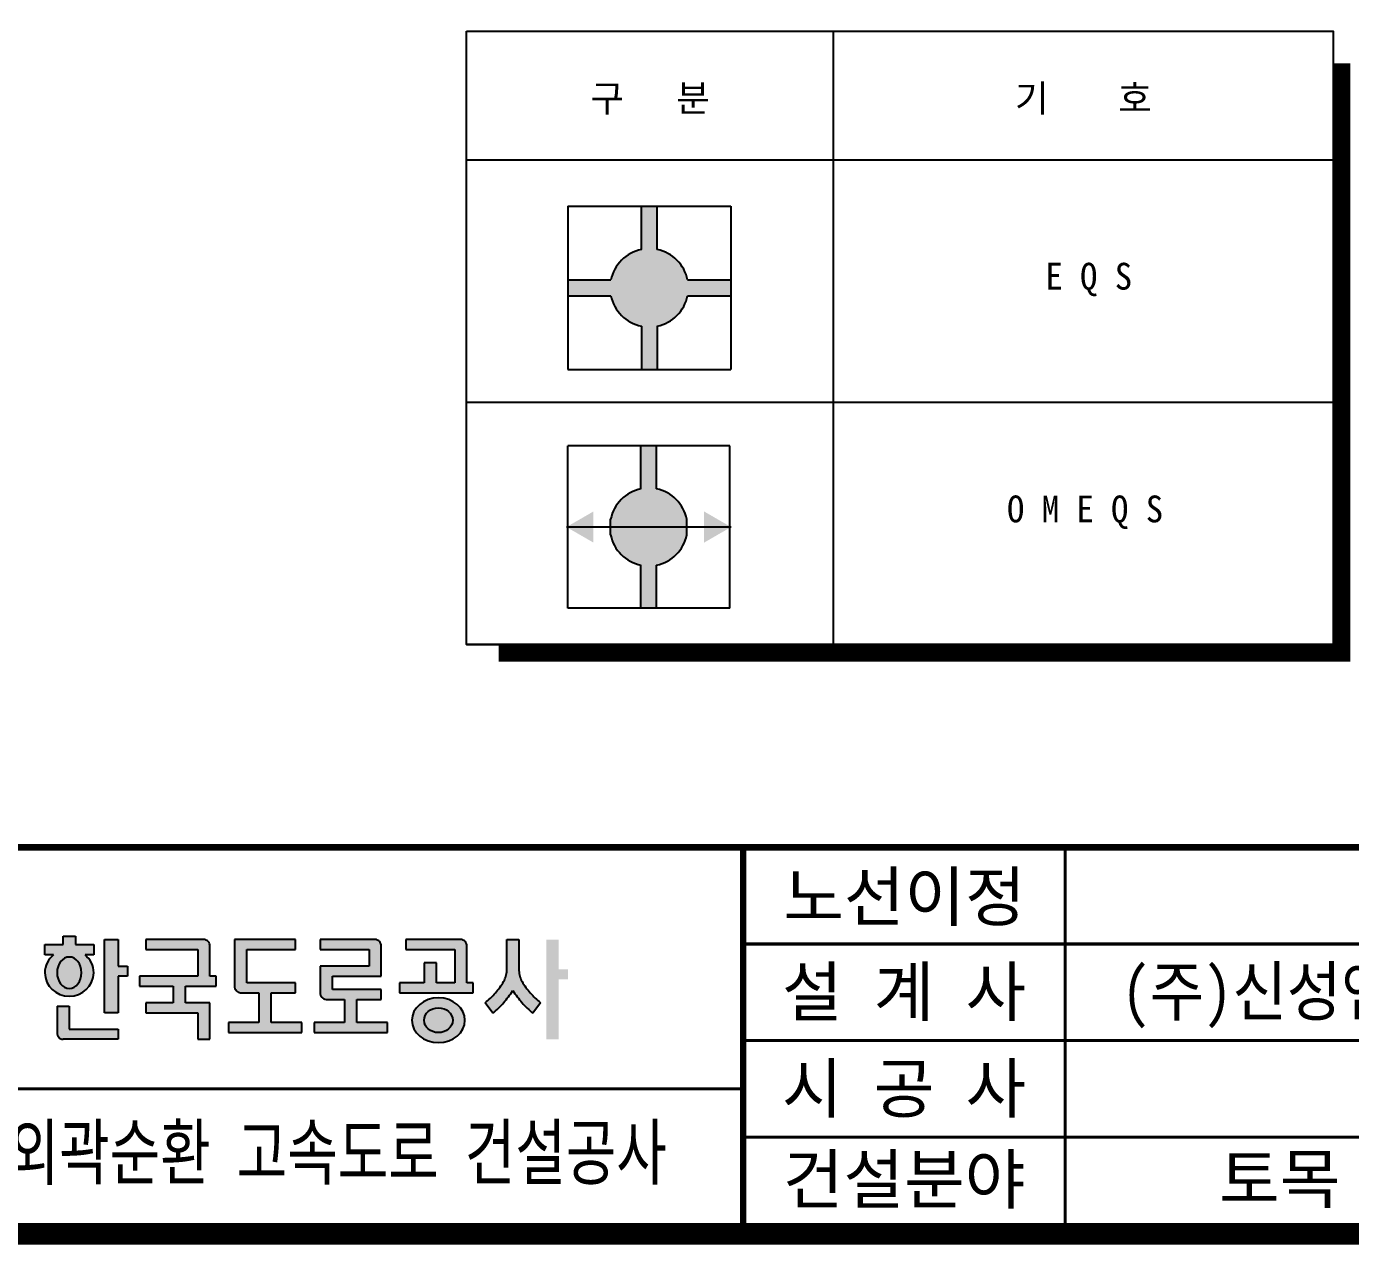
# Model space of a CAD drawing. Header units: feet. Extents: x 523194 to 691394, y 254663 to 373463.
# Drawn here: x 540841 to 565511, y 258463 to 281155 of the extents above; entities that cross this region are included whole.
import ezdxf
from ezdxf.enums import TextEntityAlignment as Align

# ---------------------------------------------------------------- set-up
doc = ezdxf.new("R2010")
doc.units = ezdxf.units.FT
doc.header["$LTSCALE"] = 1650
doc.header["$MEASUREMENT"] = 0
for name, color, linetype in [('CS-TEXT', 3, 'Continuous'), ('CX-BORD', 3, 'Continuous'), ('CX-BORD-LIN1', 4, 'Continuous'), ('CX-BORD-LIN2', 3, 'Continuous'), ('CX-BORD-TEX2', 7, 'Continuous'), ('CX-BORD-TEX3', 6, 'Continuous'), ('CX-MISC', 2, 'Continuous'), ('CZ-LIN1', 7, 'Continuous')]:
    doc.layers.add(name, color=color, linetype=linetype)
doc.styles.get("Standard").update_dxf_attribs({"font": ''})
doc.styles.add('TB_TEXT', font='')
doc.styles.add('TB_WBTXT', font='')
doc.styles.add('TB_WMTXT', font='')
doc.styles.get('Standard').set_extended_font_data('DotumChe')
doc.styles.get('TB_TEXT').set_extended_font_data('DotumChe')
doc.styles.get('TB_WBTXT').set_extended_font_data('Dotum')
doc.styles.get('TB_WMTXT').set_extended_font_data('DotumChe')

# ---------------------------------------------------------------- blocks, each defined once
blk = doc.blocks.new('CXBLKA1-KHCA')
at = {"layer": 'CX-MISC'}
h = blk.add_hatch(color=256, dxfattribs=at)
edge = h.paths.add_edge_path()
edge.add_line((107.9778740442489, 27.41098282072666), (109.1178608621631, 27.41098282072666))
edge.add_line((109.1178608621631, 27.41098282072666), (109.1178608621631, 24.52625033250946))
edge.add_ellipse((111.1315912850914, 24.52625033250946), major_axis=(1.423922437525125, 1.423922437525125), ratio=0.9999999999877932, start_angle=134.9999999996503, end_angle=150.4083540195588)
edge.add_ellipse((111.0599655308251, 24.50651007661703), major_axis=(-1.371387085788608, 1.371387085788608), ratio=0.9999999999686995, start_angle=60.40835402064291, end_angle=76.40699230373096)
edge.add_ellipse((116.1641243821432, 27.62295700356039), major_axis=(-5.600138617327037, 5.600138617327037), ratio=0.9999999999603058, start_angle=76.40699230384661, end_angle=85.88461907425453)
edge.add_ellipse((116.0788296669634, 27.54911247231588), major_axis=(5.520363297509162, 5.520363297509162), ratio=0.999999999949711, start_angle=175.8846190738819, end_angle=185.498605573288)
edge.add_line((111.1128377935092, 21.5251813151955), (110.425519095792, 20.53661067045336))
edge.add_ellipse((116.0592068170954, 27.38744947237696), major_axis=(6.27185896011057, 6.27185896011057), ratio=0.9999999999984391, start_angle=176.3708019332198, end_angle=185.568326765232, ccw=False)
edge.add_ellipse((116.3247234658556, 27.62172626510359), major_axis=(6.522243269682175, 6.522243269682175), ratio=0.9999999999833827, start_angle=167.5283811306355, end_angle=176.3728192081858, ccw=False)
edge.add_ellipse((100.7710222266105, 27.62171815180785), major_axis=(6.522233754792293, 6.522233754792294), ratio=0.9999999999404946, start_angle=273.627174327113, end_angle=282.47162533282375, ccw=False)
edge.add_ellipse((101.0365186565105, 27.38745922995817), major_axis=(-6.271868525785868, 6.271868525785868), ratio=0.9999999999774836, start_angle=174.431680263644, end_angle=183.6291910378794, ccw=False)
edge.add_line((106.67021581062, 20.53661067045427), (105.98289711291, 21.52518131519641))
edge.add_ellipse((101.0907219493311, 27.47349182965822), major_axis=(-5.445905609150724, 5.445905609150725), ratio=0.9999999999845044, start_angle=174.4355142587048, end_angle=184.1812610942053)
edge.add_ellipse((100.8448753184712, 27.68631167911566), major_axis=(5.67583248095178, 5.67583248095178), ratio=0.9999999999795375, start_angle=274.178720153324, end_angle=283.5296684689223)
edge.add_ellipse((106.0394556361207, 24.50491430308752), major_axis=(1.368574444784678, 1.368574444784678), ratio=0.9999999999539206, start_angle=283.5764598141617, end_angle=299.6081938609199)
edge.add_ellipse((105.9689990102415, 24.52559349772777), major_axis=(-1.420489234984229, 1.420489234984229), ratio=0.9999999999656235, start_angle=209.5729121827227, end_angle=225.0187337992064)
edge.add_line((107.9778740442489, 24.52625033251037), (107.9778740442489, 27.41098282072666))
edge = h.paths.add_edge_path()
edge.add_ellipse((67.37603770211717, 24.30039487202806), major_axis=(1.504242208672451, 1.504242208672451), ratio=0.9999999999981602, start_angle=315.34468613898633, end_angle=366.80653755705595, ccw=False)
edge.add_ellipse((67.27625962975435, 24.37194503893365), major_axis=(1.575316638757421, 1.575316638757421), ratio=0.9999999999996019, start_angle=223.6390132931491, end_angle=313.4888194230683, ccw=False)
edge.add_ellipse((67.16982707184798, 24.37131007463007), major_axis=(1.574877981142001, 1.574877981142001), ratio=0.9999999999992726, start_angle=136.495261307601, end_angle=226.3769059759312, ccw=False)
edge.add_ellipse((67.07073309012776, 24.3003556324194), major_axis=(-1.504299073733391, 1.504299073733391), ratio=0.9999999999999032, start_angle=-6.805493754840882, end_angle=44.654270058741474, ccw=False)
edge.add_line((65.75529128406197, 25.97231384401597), (64.94337166810874, 25.97231384401597))
edge.add_line((64.94337166810874, 25.97231384401597), (64.94337166810874, 26.94631428081642))
edge.add_line((64.94337166810874, 26.94631428081642), (66.65335189498, 26.94631428081642))
edge.add_line((66.65335189498, 26.94631428081642), (66.65335189498, 27.72076184733409))
edge.add_line((66.65335189498, 27.72076184733409), (67.79333871288691, 27.72076184733409))
edge.add_line((67.79333871288691, 27.72076184733409), (67.79333871288691, 26.94631428081642))
edge.add_line((67.79333871288691, 26.94631428081642), (69.50331893975817, 26.94631428081642))
edge.add_line((69.50331893975817, 26.94631428081642), (69.50331893975817, 25.97231384401597))
edge.add_line((69.50331893975817, 25.97231384401597), (68.69139932380494, 25.97231384401597))
h.paths.add_polyline_path([(113.6778081338052, 24.62297158126525), (113.6778081338052, 23.69363450144387), (112.8228180203732, 23.69363450144387), (112.8228180203732, 18.11761202251832), (111.6828312024591, 18.11761202251832), (111.6828312024591, 27.41098282072666), (112.8228180203732, 27.41098282072666), (112.8228180203732, 24.62297158126525)])
edge = h.paths.add_edge_path()
edge.add_line((98.57298279648239, 27.41098282072575), (98.57298279648239, 26.48164574090619))
edge.add_line((98.57298279648239, 26.48164574090619), (103.1329300681318, 26.48164574090619))
edge.add_line((103.1329300681318, 26.48164574090619), (103.1329300681318, 23.38385547483826))
edge.add_line((103.1329300681318, 23.38385547483826), (101.4229498412606, 23.38385547483644))
edge.add_line((101.4229498412606, 23.38385547483644), (101.4229498412606, 25.24252963447829))
edge.add_line((101.4229498412606, 25.24252963447829), (100.2829630233537, 25.24252963447829))
edge.add_line((100.2829630233537, 25.24252963447829), (100.2829630233537, 23.38385547483735))
edge.add_line((100.2829630233537, 23.38385547483735), (98.00298938753258, 23.38385547483735))
edge.add_line((98.00298938753258, 23.38385547483735), (98.00298938753258, 22.45451839501597))
edge.add_line((98.00298938753258, 22.45451839501597), (104.8429102949958, 22.45451839501597))
edge.add_line((104.8429102949958, 22.45451839501597), (104.8429102949958, 23.38385547483826))
edge.add_line((104.8429102949958, 23.38385547483826), (104.2729168860387, 23.38385547483826))
edge.add_line((104.2729168860387, 23.38385547483826), (104.2729168860387, 26.79142476751271))
edge.add_ellipse((103.6138801427878, 26.79142476751362), major_axis=(0.4660093502033603, 0.4660093502033603), ratio=0.9999999999954137, start_angle=314.9999999998686, end_angle=355.6008038990802)
edge.add_ellipse((103.6996937893346, 26.86497804669138), major_axis=(0.3860904325082848, 0.3860904325082848), ratio=0.9999999999834801, start_angle=355.600803899467, end_angle=404.661092122516)
edge.add_line((103.7029234770889, 27.41098282072666), (98.57298279648239, 27.41098282072757))
edge = h.paths.add_edge_path()
edge.add_line((90.59307507111225, 27.41098282072666), (90.59307507111225, 26.48164574090528))
edge.add_line((90.59307507111225, 26.48164574090528), (95.15302234275441, 26.48164574090528))
edge.add_line((95.15302234275441, 26.48164574090528), (95.15302234275441, 24.93275060787177))
edge.add_line((95.15302234275441, 24.93275060787177), (90.59307507111225, 24.93275060787177))
edge.add_line((90.59307507111225, 24.93275060787177), (90.59307507111225, 22.45451839501506))
edge.add_ellipse((91.25211181435589, 22.45451839501506), major_axis=(-0.4660093502088446, 0.4660093502088446), ratio=0.9999999999913296, start_angle=45.00000000024838, end_angle=85.60080389913834)
edge.add_ellipse((91.16629816781642, 22.38096511583639), major_axis=(-0.3860904325117341, 0.3860904325117341), ratio=0.9999999999975614, start_angle=85.60080389898076, end_angle=134.6610921219729)
edge.add_line((91.16306848006207, 21.83496034180111), (92.87304870693333, 21.83496034180111))
edge.add_line((92.87304870693333, 21.83496034180111), (92.87304870693333, 19.66650715555546))
edge.add_line((92.87304870693333, 19.66650715555546), (90.02308166215516, 19.66650715555546))
edge.add_line((90.02308166215516, 19.66650715555546), (90.02308166215516, 18.73717007573318))
edge.add_line((90.02308166215516, 18.73717007573318), (96.8630025696184, 18.73717007573318))
edge.add_line((96.8630025696184, 18.73717007573318), (96.8630025696184, 19.66650715555456))
edge.add_line((96.8630025696184, 19.66650715555456), (94.01303552484023, 19.66650715555637))
edge.add_line((94.01303552484023, 19.66650715555637), (94.01303552484023, 21.83496034180111))
edge.add_line((94.01303552484023, 21.83496034180111), (96.29300916066131, 21.83496034180202))
edge.add_line((96.29300916066131, 21.83496034180202), (96.29300916066131, 22.76429742162249))
edge.add_line((96.29300916066131, 22.76429742162249), (91.73306188901915, 22.7642974216234))
edge.add_line((91.73306188901915, 22.7642974216234), (91.73306188901915, 24.00341352805039))
edge.add_line((91.73306188901915, 24.00341352805039), (96.29300916066131, 24.00341352805039))
edge.add_line((96.29300916066131, 24.00341352805039), (96.29300916066131, 26.79142476751271))
edge.add_ellipse((95.6339724174104, 26.79142476751362), major_axis=(0.4660093502033603, 0.4660093502033603), ratio=0.9999999999954137, start_angle=314.9999999998686, end_angle=355.6008038990802)
edge.add_ellipse((95.71978606395714, 26.86497804669138), major_axis=(0.3860904325082848, 0.3860904325082848), ratio=0.9999999999834801, start_angle=355.600803899467, end_angle=404.661092122516)
edge.add_line((95.7230157517115, 27.41098282072666), (90.59307507111225, 27.41098282072666))
edge = h.paths.add_edge_path()
edge.add_line((88.3131014352839, 27.41098282072666), (82.61316734573484, 27.41098282072666))
edge.add_line((82.61316734573484, 27.41098282072666), (82.61316734573484, 23.07407644822901))
edge.add_ellipse((83.27220408897847, 23.07407644822901), major_axis=(-0.4660093502088446, 0.4660093502088446), ratio=0.9999999999913296, start_angle=45.00000000024838, end_angle=85.60080389913834)
edge.add_ellipse((83.186390442439, 23.00052316905125), major_axis=(-0.3860904325121443, 0.3860904325121443), ratio=0.9999999999976675, start_angle=85.60080389905275, end_angle=134.6610921219765)
edge.add_line((83.18316075468465, 22.45451839501506), (84.89314098155592, 22.45451839501506))
edge.add_line((84.89314098155592, 22.45451839501506), (84.89314098155592, 19.66650715555546))
edge.add_line((84.89314098155592, 19.66650715555546), (82.04317393677775, 19.66650715555456))
edge.add_line((82.04317393677775, 19.66650715555456), (82.04317393677775, 18.73717007573318))
edge.add_line((82.04317393677775, 18.73717007573318), (88.88309484424099, 18.73717007573227))
edge.add_line((88.88309484424099, 18.73717007573227), (88.88309484424099, 19.66650715555456))
edge.add_line((88.88309484424099, 19.66650715555456), (86.03312779946282, 19.66650715555546))
edge.add_line((86.03312779946282, 19.66650715555546), (86.03312779946282, 22.45451839501506))
edge.add_line((86.03312779946282, 22.45451839501506), (88.3131014352839, 22.45451839501597))
edge.add_line((88.3131014352839, 22.45451839501597), (88.3131014352839, 23.38385547483644))
edge.add_line((88.3131014352839, 23.38385547483644), (83.75315416364174, 23.38385547483644))
edge.add_line((83.75315416364174, 23.38385547483644), (83.75315416364174, 26.48164574090528))
edge.add_line((83.75315416364174, 26.48164574090528), (88.3131014352839, 26.48164574090619))
edge.add_line((88.3131014352839, 26.48164574090619), (88.3131014352839, 27.41098282072666))
edge = h.paths.add_edge_path()
edge.add_line((79.19320689199958, 18.11761202251832), (80.33319370990648, 18.11761202251832))
edge.add_line((80.33319370990648, 18.11761202251832), (80.33319370990648, 21.52518131519459))
edge.add_line((80.33319370990648, 21.52518131519459), (78.0532200740854, 21.52518131519459))
edge.add_line((78.0532200740854, 21.52518131519459), (78.0532200740854, 23.07407644822901))
edge.add_line((78.0532200740854, 23.07407644822901), (80.90318711886357, 23.07407644822901))
edge.add_line((80.90318711886357, 23.07407644822901), (80.90318711886357, 24.00341352805039))
edge.add_line((80.90318711886357, 24.00341352805039), (80.33319370990648, 24.00341352805039))
edge.add_line((80.33319370990648, 24.00341352805039), (80.33319370990648, 26.79142476751271))
edge.add_ellipse((79.67415696666285, 26.79142476751271), major_axis=(-0.4660093502087288, 0.4660093502087288), ratio=0.999999999992538, start_angle=225.0000000002138, end_angle=265.6008038991931)
edge.add_ellipse((79.75997061320231, 26.86497804669138), major_axis=(0.3860904325112979, 0.3860904325112978), ratio=0.9999999999972204, start_angle=355.6008038990304, end_angle=404.6610921221224)
edge.add_line((79.76320030095667, 27.41098282072666), (74.34826291587524, 27.41098282072666))
edge.add_line((74.34826291587524, 27.41098282072666), (74.34826291587524, 26.48164574090528))
edge.add_line((74.34826291587524, 26.48164574090528), (79.19320689199958, 26.48164574090619))
edge.add_line((79.19320689199958, 26.48164574090619), (79.19320689199958, 24.00341352805039))
edge.add_line((79.19320689199958, 24.00341352805039), (73.77826950691815, 24.00341352805039))
edge.add_line((73.77826950691815, 24.00341352805039), (73.77826950691815, 23.07407644822992))
edge.add_line((73.77826950691815, 23.07407644822992), (76.9132332561785, 23.07407644822901))
edge.add_line((76.9132332561785, 23.07407644822901), (76.9132332561785, 21.52518131519459))
edge.add_line((76.9132332561785, 21.52518131519459), (74.34826291587524, 21.52518131519459))
edge.add_line((74.34826291587524, 21.52518131519459), (74.34826291587524, 20.59584423537321))
edge.add_line((74.34826291587524, 20.59584423537321), (79.19320689199958, 20.59584423537321))
edge.add_line((79.19320689199958, 20.59584423537321), (79.19320689199958, 18.11761202251832))
edge = h.paths.add_edge_path()
edge.add_line((71.78329257557925, 18.11761202251832), (66.65335189498, 18.11761202251832))
edge.add_ellipse((66.65335189498, 18.65664917758035), major_axis=(-0.3811568276557835, 0.3811568276557835), ratio=0.9999999999994826, start_angle=85.26189602124572, end_angle=134.9999999999852, ccw=False)
edge.add_ellipse((66.75310468680982, 18.74113170977866), major_axis=(0.4735903651952771, 0.4735903651952774), ratio=0.9999999999825419, start_angle=135.3389078773165, end_angle=175.2618960213058, ccw=False)
edge.add_ellipse((275.5659343171646, 19.97628618215926), major_axis=(148.1291412814274, 148.1291412814274), ratio=0.9999999999999856, start_angle=134.6610921221518, end_angle=135.3389078778469, ccw=False)
edge.add_line((66.08335848602292, 21.21540228858807), (67.22334530392982, 21.21540228858807))
edge.add_line((67.22334530392982, 21.21540228858807), (67.22334530392982, 19.0469491023397))
edge.add_line((67.22334530392982, 19.0469491023397), (71.78329257557925, 19.0469491023397))
edge.add_line((71.78329257557925, 19.0469491023397), (71.78329257557925, 18.11761202251832))
edge = h.paths.add_edge_path(flags=16)
edge.add_ellipse((101.6158650624639, 19.89227167121511), major_axis=(-1.333050875015032, 1.828749574824664e-12), ratio=0.8665097612796068, start_angle=9.069669729661365e-11, end_angle=360.0000000000907)
edge = h.paths.add_edge_path()
edge.add_ellipse((101.615865060332, 19.89227167121511), major_axis=(-2.472888854892517, 9.512614793242103e-12), ratio=0.8429164421115551, start_angle=-179.99999999973852, end_angle=180.0000000002615, ccw=False)
h.paths.add_polyline_path([(72.63828268901125, 24.93275060787177), (72.63828268901125, 24.00341352805039), (71.78329257557925, 24.00341352805039), (71.78329257557925, 20.59584423537321), (70.50080740542762, 20.59584423537412), (70.50080740542762, 27.41098282072666), (71.78329257557925, 27.41098282072666), (71.78329257557925, 24.93275060787177)])
edge = h.paths.add_edge_path(flags=16)
edge.add_ellipse((67.22334530392982, 24.31319255465782), major_axis=(2.052932193119041e-11, 1.468114939737461), ratio=0.7764969806233553, start_angle=1.031821739161387e-09, end_angle=360.0000000010318, ccw=False)
at = {"layer": 'CX-BORD-LIN1', "const_width": 2}
blk.add_lwpolyline([(796, -2.273736754432321e-12), (0, 0), (0, 553.9999999999997), (795.9999999999998, 553.9999999999997)], close=True, dxfattribs=at)
at = {"layer": 'CX-BORD-LIN1'}
for points, const_width in [([(796, 36.00000000000114), (0, 35.99999999999885)], 0.6), ([(130, -2.575717417130363e-13), (130, 35.99999999999922)], 0.6), ([(160.0000000000001, -4.298783551348606e-13), (160.0000000000001, 35.99999999999928)], 0.3)]:
    blk.add_lwpolyline(points, dxfattribs=dict(at, const_width=const_width))
at = {"layer": 'CX-BORD-LIN2', "const_width": 0.3}
for points in [[(270, 26.99999999999945), (130, 26.99999999999923)], [(270, 17.99999999999945), (130, 17.99999999999923)], [(130, 13.49999999999942), (0, 13.49999999999923)], [(270, 8.999999999999446), (130, 8.999999999999226)]]:
    blk.add_lwpolyline(points, dxfattribs=at)
at = {"layer": 'CX-MISC'}
for p, q in [((66.65335189498, 26.94631428081642), (66.65335189498, 27.72076184733409)), ((66.65335189498, 27.72076184733409), (67.79333871288691, 27.72076184733409)), ((67.79333871288691, 27.72076184733409), (67.79333871288691, 26.94631428081642)), ((70.50080740542762, 20.59584423537412), (70.50080740542762, 27.41098282072666)), ((70.50080740542762, 27.41098282072666), (71.78329257557925, 27.41098282072666)), ((71.78329257557925, 27.41098282072666), (71.78329257557925, 24.93275060787177)), ((79.76320030095667, 27.41098282072666), (74.34826291587524, 27.41098282072666)), ((74.34826291587524, 27.41098282072666), (74.34826291587524, 26.48164574090528)), ((88.3131014352839, 27.41098282072666), (82.61316734573484, 27.41098282072666)), ((82.61316734573484, 27.41098282072666), (82.61316734573484, 23.07407644822901)), ((88.3131014352839, 26.48164574090619), (88.3131014352839, 27.41098282072666)), ((90.59307507111225, 27.41098282072666), (90.59307507111225, 26.48164574090528)), ((95.7230157517115, 27.41098282072666), (90.59307507111225, 27.41098282072666)), ((98.57298279648239, 27.41098282072575), (98.57298279648239, 26.48164574090619)), ((103.7029234770889, 27.41098282072666), (98.57298279648239, 27.41098282072757)), ((107.9778740442489, 27.41098282072666), (109.1178608621631, 27.41098282072666)), ((107.9778740442489, 24.52625033251037), (107.9778740442489, 27.41098282072666)), ((109.1178608621631, 27.41098282072666), (109.1178608621631, 24.52625033250946)), ((64.94337166810874, 25.97231384401597), (64.94337166810874, 26.94631428081642)), ((64.94337166810874, 26.94631428081642), (66.65335189498, 26.94631428081642)), ((65.75529128406197, 25.97231384401597), (64.94337166810874, 25.97231384401597)), ((67.79333871288691, 26.94631428081642), (69.50331893975817, 26.94631428081642)), ((69.50331893975817, 25.97231384401597), (68.69139932380494, 25.97231384401597)), ((69.50331893975817, 26.94631428081642), (69.50331893975817, 25.97231384401597)), ((74.34826291587524, 26.48164574090528), (79.19320689199958, 26.48164574090619)), ((79.19320689199958, 26.48164574090619), (79.19320689199958, 24.00341352805039)), ((80.33319370990648, 24.00341352805039), (80.33319370990648, 26.79142476751271)), ((83.75315416364174, 23.38385547483644), (83.75315416364174, 26.48164574090528)), ((83.75315416364174, 26.48164574090528), (88.3131014352839, 26.48164574090619)), ((90.59307507111225, 26.48164574090528), (95.15302234275441, 26.48164574090528)), ((95.15302234275441, 26.48164574090528), (95.15302234275441, 24.93275060787177)), ((96.29300916066131, 24.00341352805039), (96.29300916066131, 26.79142476751271)), ((98.57298279648239, 26.48164574090619), (103.1329300681318, 26.48164574090619)), ((103.1329300681318, 26.48164574090619), (103.1329300681318, 23.38385547483826)), ((104.2729168860387, 23.38385547483826), (104.2729168860387, 26.79142476751271)), ((71.78329257557925, 24.93275060787177), (72.63828268901125, 24.93275060787177)), ((72.63828268901125, 24.93275060787177), (72.63828268901125, 24.00341352805039)), ((95.15302234275441, 24.93275060787177), (90.59307507111225, 24.93275060787177)), ((90.59307507111225, 24.93275060787177), (90.59307507111225, 22.45451839501506)), ((101.4229498412606, 25.24252963447829), (100.2829630233537, 25.24252963447829)), ((100.2829630233537, 25.24252963447829), (100.2829630233537, 23.38385547483735)), ((101.4229498412606, 23.38385547483644), (101.4229498412606, 25.24252963447829)), ((72.63828268901125, 24.00341352805039), (71.78329257557925, 24.00341352805039)), ((71.78329257557925, 24.00341352805039), (71.78329257557925, 20.59584423537321)), ((79.19320689199958, 24.00341352805039), (73.77826950691815, 24.00341352805039)), ((73.77826950691815, 24.00341352805039), (73.77826950691815, 23.07407644822992)), ((80.90318711886357, 24.00341352805039), (80.33319370990648, 24.00341352805039)), ((80.90318711886357, 23.07407644822901), (80.90318711886357, 24.00341352805039)), ((91.73306188901915, 22.7642974216234), (91.73306188901915, 24.00341352805039)), ((91.73306188901915, 24.00341352805039), (96.29300916066131, 24.00341352805039)), ((73.77826950691815, 23.07407644822992), (76.9132332561785, 23.07407644822901)), ((76.9132332561785, 23.07407644822901), (76.9132332561785, 21.52518131519459)), ((78.0532200740854, 21.52518131519459), (78.0532200740854, 23.07407644822901)), ((78.0532200740854, 23.07407644822901), (80.90318711886357, 23.07407644822901)), ((83.18316075468465, 22.45451839501506), (84.89314098155592, 22.45451839501506)), ((88.3131014352839, 23.38385547483644), (83.75315416364174, 23.38385547483644)), ((84.89314098155592, 22.45451839501506), (84.89314098155592, 19.66650715555546)), ((86.03312779946282, 19.66650715555546), (86.03312779946282, 22.45451839501506)), ((86.03312779946282, 22.45451839501506), (88.3131014352839, 22.45451839501597)), ((88.3131014352839, 22.45451839501597), (88.3131014352839, 23.38385547483644)), ((96.29300916066131, 22.76429742162249), (91.73306188901915, 22.7642974216234)), ((96.29300916066131, 21.83496034180202), (96.29300916066131, 22.76429742162249)), ((100.2829630233537, 23.38385547483735), (98.00298938753258, 23.38385547483735)), ((98.00298938753258, 23.38385547483735), (98.00298938753258, 22.45451839501597)), ((98.00298938753258, 22.45451839501597), (104.8429102949958, 22.45451839501597)), ((103.1329300681318, 23.38385547483826), (101.4229498412606, 23.38385547483644)), ((104.8429102949958, 23.38385547483826), (104.2729168860387, 23.38385547483826)), ((104.8429102949958, 22.45451839501597), (104.8429102949958, 23.38385547483826)), ((66.08335848602292, 21.21540228858807), (67.22334530392982, 21.21540228858807)), ((67.22334530392982, 21.21540228858807), (67.22334530392982, 19.0469491023397)), ((76.9132332561785, 21.52518131519459), (74.34826291587524, 21.52518131519459)), ((74.34826291587524, 21.52518131519459), (74.34826291587524, 20.59584423537321)), ((80.33319370990648, 21.52518131519459), (78.0532200740854, 21.52518131519459)), ((80.33319370990648, 18.11761202251832), (80.33319370990648, 21.52518131519459)), ((91.16306848006207, 21.83496034180111), (92.87304870693333, 21.83496034180111)), ((92.87304870693333, 21.83496034180111), (92.87304870693333, 19.66650715555546)), ((94.01303552484023, 19.66650715555637), (94.01303552484023, 21.83496034180111)), ((94.01303552484023, 21.83496034180111), (96.29300916066131, 21.83496034180202)), ((106.67021581062, 20.53661067045427), (105.98289711291, 21.52518131519641)), ((111.1128377935092, 21.5251813151955), (110.425519095792, 20.53661067045336)), ((71.78329257557925, 20.59584423537321), (70.50080740542762, 20.59584423537412)), ((74.34826291587524, 20.59584423537321), (79.19320689199958, 20.59584423537321)), ((79.19320689199958, 20.59584423537321), (79.19320689199958, 18.11761202251832)), ((67.22334530392982, 19.0469491023397), (71.78329257557925, 19.0469491023397)), ((71.78329257557925, 19.0469491023397), (71.78329257557925, 18.11761202251832)), ((84.89314098155592, 19.66650715555546), (82.04317393677775, 19.66650715555456)), ((82.04317393677775, 19.66650715555456), (82.04317393677775, 18.73717007573318)), ((82.04317393677775, 18.73717007573318), (88.88309484424099, 18.73717007573227)), ((88.88309484424099, 19.66650715555456), (86.03312779946282, 19.66650715555546)), ((88.88309484424099, 18.73717007573227), (88.88309484424099, 19.66650715555456)), ((92.87304870693333, 19.66650715555546), (90.02308166215516, 19.66650715555546)), ((90.02308166215516, 19.66650715555546), (90.02308166215516, 18.73717007573318)), ((90.02308166215516, 18.73717007573318), (96.8630025696184, 18.73717007573318)), ((96.8630025696184, 19.66650715555456), (94.01303552484023, 19.66650715555637)), ((96.8630025696184, 18.73717007573318), (96.8630025696184, 19.66650715555456)), ((71.78329257557925, 18.11761202251832), (66.65335189498, 18.11761202251832)), ((79.19320689199958, 18.11761202251832), (80.33319370990648, 18.11761202251832))]:
    blk.add_line(p, q, dxfattribs=at)
for centre, major_axis, ratio, start_param, end_param in [((79.75997061320231, 26.86497804669138), (0.3860904325112979, 0.3860904325112978), 0.9999999999972204, 6.206404850776769, 7.062668412247123), ((79.67415696666285, 26.79142476751271), (-0.4660093502087288, 0.4660093502087288), 0.999999999992538, 3.926990816990973, 4.635608523984713), ((95.71978606395714, 26.86497804669138), (0.3860904325082846, 0.3860904325082846), 0.9999999999834801, 6.206404850784391, 7.062668412253992), ((95.6339724174104, 26.79142476751362), (0.4660093502033603, 0.4660093502033603), 0.9999999999954137, 5.497787143779845, 6.206404850777639), ((103.6996937893346, 26.86497804669138), (0.3860904325082846, 0.3860904325082846), 0.9999999999834801, 6.206404850784391, 7.062668412253992), ((103.6138801427878, 26.79142476751362), (0.4660093502033603, 0.4660093502033603), 0.9999999999954137, 5.497787143779845, 6.206404850777639), ((67.07073309012776, 24.3003556324194), (-1.50429907373339, 1.50429907373339), 0.9999999999999032, -0.1187782732458851, 0.7793640375997613), ((67.37603770211717, 24.30039487202806), (1.50424220867245, 1.50424220867245), 0.9999999999981602, 5.503803051793437, 6.401981798210864), ((67.16982707184798, 24.37131007463007), (1.574877981142001, 1.574877981142001), 0.9999999999992725, 2.382291723187658, 3.951022359757626), ((67.27625962975435, 24.37194503893365), (1.575316638757421, 1.575316638757421), 0.9999999999996021, 3.903237117876819, 5.471412067122492), ((100.8448753184712, 27.68631167911566), (5.67583248095178, 5.67583248095178), 0.9999999999795375, 4.785321405579635, 4.948526241870644), ((106.0394556361207, 24.50491430308752), (1.368574444784678, 1.368574444784678), 0.9999999999539206, 4.949342904906509, 5.229149448826513), ((105.9689990102415, 24.52559349772777), (-1.420489234984229, 1.420489234984229), 0.9999999999656235, 3.657737340581448, 3.9273177834648), ((111.1315912850914, 24.52625033250946), (1.423922437525125, 1.423922437525125), 0.9999999999877932, 2.356194490186241, 2.625121000146549), ((111.0599655308251, 24.50651007661703), (-1.371387085788608, 1.371387085788608), 0.9999999999686995, 1.054324673370573, 1.333553587246072), ((116.1641243821432, 27.62295700356039), (-5.600138617327036, 5.600138617327036), 0.9999999999603058, 1.333553587248091, 1.498969379666866), ((83.27220408897847, 23.07407644822901), (-0.4660093502088446, 0.4660093502088446), 0.9999999999913295, 0.7853981634017835, 1.494015870393964), ((83.186390442439, 23.00052316905125), (-0.3860904325121443, 0.3860904325121443), 0.9999999999976675, 1.49401587039247, 2.350279431859887), ((91.25211181435589, 22.45451839501506), (-0.4660093502088446, 0.4660093502088446), 0.9999999999913295, 0.7853981634017835, 1.494015870393964), ((101.0907219493311, 27.47349182965822), (-5.445905609150724, 5.445905609150725), 0.9999999999845044, 3.044474056223914, 3.214569426569216), ((100.7710222266105, 27.62171815180785), (6.522233754792296, 6.522233754792295), 0.9999999999404943, 4.775695114936621, 4.930059905517598), ((116.3247234658556, 27.62172626510359), (6.522243269682172, 6.522243269682172), 0.9999999999833843, 2.923921841265531, 3.078286406207539), ((116.0788296669634, 27.54911247231588), (5.520363297509162, 5.520363297509162), 0.999999999949711, 3.069765706455259, 3.237561425112179), ((275.5659343171646, 19.97628618215926), (-148.1291412814281, 148.1291412814281), 0.9999999999999767, 0.7794831050680697, 0.791313221726841), ((91.16629816781642, 22.38096511583639), (-0.3860904325117341, 0.3860904325117341), 0.9999999999975614, 1.494015870391214, 2.350279431859824), ((101.0365186565105, 27.38745922995817), (-6.271868525785869, 6.27186852578587), 0.9999999999774871, 3.044407140386598, 3.204933986384659), ((116.0592068170954, 27.38744947237696), (6.271858960110571, 6.271858960110571), 0.9999999999984442, 3.078251198117465, 3.238778289470016), ((66.75310468680982, 18.74113170977866), (0.4735903651952774, 0.4735903651952773), 0.9999999999825423, 2.362109548512463, 3.058897138859736), ((66.65335189498, 18.65664917758035), (-0.3811568276557836, 0.3811568276557837), 0.999999999999482, 1.488100812063791, 2.356194490192086)]:
    blk.add_ellipse(centre, major_axis=major_axis, ratio=ratio, start_param=start_param, end_param=end_param, dxfattribs=at)
at = {"layer": 'CX-MISC', "extrusion": (0, 0, -1)}
for centre, major_axis, ratio, start_param, end_param in [((67.22334530392982, 24.31319255465782), (-3.877114261132791e-11, 1.468114939737461), 0.7764969806233553, 1.570796326815403, 7.853981633994989), ((101.615865060332, 19.89227167121511), (-2.472888854892517, 9.512614793242103e-12), 0.8429164421115551, 3.14159265358523, 9.424777960764816)]:
    blk.add_ellipse(centre, major_axis=major_axis, ratio=ratio, start_param=start_param, end_param=end_param, dxfattribs=at)
at = {"layer": 'CX-MISC'}
blk.add_ellipse((101.6158650624639, 19.89227167121511), major_axis=(-1.333050875015032, 1.828749574824664e-12), ratio=0.8665097612796068, dxfattribs=at)
at = {"layer": 'CX-BORD-LIN1', "style": 'TB_TEXT'}
for tag, height, p in [('TR_RDAT5', 3.5, (317.5, 33.00000000000011)), ('TR_DGN5', 3.5, (451.1184542177598, 33.00000000000009)), ('TR_CHK5', 3.5, (491.1184542177598, 33.00000000000009)), ('TR_APP5', 3.5, (531.1184542177598, 33.00000000000032)), ('TR_RNUM5', 3, (285.1051166181959, 32.63656332936301)), ('TR_RDAT4', 3.5, (317.5, 26.99999999999994)), ('TR_DGN4', 3.5, (451.1184542177598, 26.99999999999993)), ('TR_CHK4', 3.5, (491.1184542177598, 26.99999999999993)), ('TR_APP4', 3.5, (531.1184542177598, 27.00000000000015)), ('TR_RNUM4', 3, (285.1051166181959, 26.63656332936284)), ('TR_RDAT3', 3.5, (317.5, 21.00000000000105)), ('TR_DGN3', 3.5, (451.1184542177598, 21.00000000000103)), ('TR_CHK3', 3.5, (491.1184542177598, 21.00000000000103)), ('TR_APP3', 3.5, (531.1184542177598, 21.00000000000126)), ('TR_RNUM3', 3, (285.1051166181959, 20.63656332936395)), ('TR_RNUM2', 3, (285.1051166181959, 14.63656332936395)), ('TR_RDAT2', 3.5, (317.5, 15.00000000000105)), ('TR_DGN2', 3.5, (451.1184542177598, 15.00000000000103)), ('TR_CHK2', 3.5, (491.1184542177598, 15.00000000000103)), ('TR_APP2', 3.5, (531.1184542177598, 15.00000000000126)), ('TR_RNUM1', 3, (285.1051166181959, 8.636563329362843)), ('TR_RDAT1', 3.5, (317.5, 8.999999999999943)), ('TR_DGN1', 3.5, (451.1184542177598, 8.99999999999993)), ('TR_CHK1', 3.5, (491.1184542177598, 8.99999999999993)), ('TR_APP1', 3.5, (531.1184542177598, 9.000000000000156))]:
    blk.add_attdef(tag, text='', height=height, dxfattribs=at).set_placement(p, align=Align.MIDDLE_CENTER)
for tag, p in [('TR_RCON5', (342.3033138082338, 33.00000000000011)), ('TR_RCON4', (342.3033138082338, 26.99999999999994)), ('TR_RCON3', (342.3033138082338, 21.00000000000105)), ('TR_RCON2', (342.3033138082338, 15.00000000000105)), ('TR_RCON1', (342.3033138082338, 8.999999999999943))]:
    blk.add_attdef(tag, text='', height=3.5, dxfattribs=at).set_placement(p, align=Align.MIDDLE_LEFT)
at = {"layer": 'CX-BORD-LIN2', "style": 'TB_TEXT'}
blk.add_attdef('TD_VERSION', text='', height=3, rotation=90, dxfattribs=at).set_placement((800.499999405456, 48.01489921212271), align=Align.MIDDLE_CENTER)
at = {"layer": 'CX-BORD-TEX2', "style": 'TB_WMTXT'}
for tag, height, p in [('TB_CNAME', 5, (15.34476638720094, 531.8324131479245)), ('TB_CSCOP', 4, (16.63456755316179, 523.8324131479245))]:
    blk.add_attdef(tag, text='', height=height, dxfattribs=at).set_placement(p, align=Align.BOTTOM_LEFT)
at = {"layer": 'CX-BORD-TEX2', "style": 'TB_WBTXT'}
for tag, height, p in [('TB_MTITIL', 10, (397.9999999999999, 533.3264135606181)), ('TB_STITL', 7, (397.9999999999999, 518.3264135606181))]:
    blk.add_attdef(tag, text='', height=height, dxfattribs=at).set_placement(p, align=Align.MIDDLE_CENTER)
at = {"layer": 'CX-BORD-TEX3', "style": 'TB_TEXT'}
for s, p in [('노선이정', (145.0338518561471, 31.45595740059141)), ('설 계 사', (145.0000000000001, 22.58754437093034)), ('시 공 사', (145.0000000000001, 13.59273296473088)), ('건설분야', (145, 5.125020286179691))]:
    blk.add_text(s, height=4.500000000000001, dxfattribs=at).set_placement(p, align=Align.MIDDLE)
for tag, height, p in [('TD_LNDST', 4.500000000000001, (215, 31.49999999999946)), ('TD_DSECT', 4.500000000000001, (605.5, 31.50000000000056)), ('TD_DDIST', 4.500000000000001, (654.5, 31.5000000000007)), ('TD_DNAME_TOP', 4.500000000000001, (755, 27.95701132476691)), ('TD_DCOMP', 4.500000000000001, (215.0000000000001, 22.58754437093034)), ('TD_CSECT', 4.500000000000001, (605.5, 22.50000000000055)), ('TD_CDIST', 4.500000000000001, (654.5, 22.50000000000063)), ('TD_DNAME_MAIN', 4.500000000000001, (755, 21.47309584254916)), ('TD_HSCAL', 4.500000000000001, (620.8841087955549, 13.74838269424776)), ('TD_VSCAL', 4.500000000000001, (656.8614607241562, 13.74838269424776)), ('TD_DNAME_BOT', 3, (755, 15.24894304459829)), ('TD_CCOMP', 4.500000000000001, (215.0000000000001, 13.59273296473088)), ('TD_CNAME', 5, (65, 7.595640316786881)), ('TD_CSTEP', 4.500000000000001, (250.7440000000001, 5.125020286179208)), ('TD_FIELD', 4.500000000000001, (180, 5.125020286179691)), ('TD_DWGCODE', 4.500000000000001, (637, 4.790803741701226)), ('TD_DWGNO', 4.500000000000001, (755, 5.001673382306535))]:
    blk.add_attdef(tag, text='', height=height, dxfattribs=at).set_placement(p, align=Align.MIDDLE_CENTER)

msp = doc.modelspace()

# ---------------------------------------------------------------- hatches: boundary and pattern name
at = {"layer": 'CX-BORD-TEX2'}
h = msp.add_hatch(color=0, dxfattribs=at)
edge = h.paths.add_edge_path()
edge.add_line((553966.0428524788, 276433.6160649185), (553966.0428524775, 276139.6635147685))
edge.add_line((553966.0428524775, 276139.6635147685), (553160.4085803579, 276139.6635147717))
edge.add_arc((552445.4997987079, 276286.6397898494), 729.8606658230257, 281.61742357538446, 348.3825764243904, ccw=False)
edge.add_line((552592.4760737825, 275571.7310081987), (552592.4760737825, 274766.0967360669))
edge.add_line((552592.4760737825, 274766.0967360672), (552298.523523632, 274766.0967360672))
edge.add_line((552298.5235236333, 274766.0967360672), (552298.5235236333, 275571.731008199))
edge.add_arc((552445.4997987079, 276286.6397898494), 729.8606658230257, 191.617423575164, 258.3825764246155, ccw=False)
edge.add_line((551730.5910170566, 276139.6635147772), (550924.9567449127, 276139.6635147803))
edge.add_line((550924.9567449145, 276139.6635147797), (550924.9567449132, 276433.6160649296))
edge.add_line((550924.9567449145, 276433.6160649297), (551730.5910170585, 276433.6160649266))
edge.add_arc((552445.4997987079, 276286.6397898494), 729.8606658230257, 101.61742357538498, 168.3825764243925, ccw=False)
edge.add_line((552298.5235236333, 277001.5485714995), (552298.5235236333, 277807.1828436435))
edge.add_line((552298.5235236333, 277807.1828436434), (552592.4760737825, 277807.1828436434))
edge.add_line((552592.4760737825, 277807.1828436434), (552592.4760737825, 277001.5485714994))
edge.add_arc((552445.4997987079, 276286.6397898494), 729.8606658230257, 11.617423575164025, 78.38257642461502, ccw=False)
edge.add_line((553160.4085803592, 276433.6160649215), (553966.0428524788, 276433.6160649184))
msp.add_hatch(color=0, dxfattribs=at).paths.add_polyline_path([(553146.4045368697, 271975.9618584028, 0.2998486502418532), (552582.0298575669, 272540.3365377053), (552582.0298575638, 273340.9238939442), (552289.9187804554, 273340.9238939429), (552289.9187804584, 272540.3365377043, 0.2998486502386376), (551725.5441011613, 271975.9618584062), (551725.5441011613, 271683.850781295, 0.2998486502409599), (552289.9187804641, 271119.4761019953), (552289.918780466, 270318.888745733), (552582.029857575, 270318.8887457324), (552582.0298575731, 271119.4761019968, 0.2998486502422112), (553146.4045368716, 271683.8507813049)])

# ---------------------------------------------------------------- linework, layer by layer
at = {"layer": 'CX-BORD-LIN2'}
for p, q in [((549039.85574063, 274155.2827863712), (565185.7925303563, 274155.2827863712)), ((549039.85574063, 269641.8908314116), (565185.7925303563, 269641.8908314116))]:
    msp.add_line(p, q, dxfattribs=at)
at = {"layer": 'CX-BORD-TEX2', "color": 0}
for p, q in [((550924.9567449077, 277807.1828436441), (550924.9567449194, 274766.0967360675)), ((550924.9567449077, 277807.1828436441), (553966.0428524963, 277807.1828436441)), ((552298.5235236326, 277001.5485715001), (552298.5235236326, 277807.1828436441)), ((552592.4760737831, 277001.5485715001), (552592.4760737831, 277807.1828436441)), ((553966.0428524838, 277807.1828436441), (553966.0428524725, 274766.0967360675)), ((550924.9567449145, 276433.6160649306), (551730.5910170585, 276433.6160649275)), ((553160.4085803592, 276433.6160649219), (553966.0428524788, 276433.616064919)), ((550924.9567449132, 276139.6635147806), (551730.5910170566, 276139.6635147776)), ((553160.4085803573, 276139.6635147719), (553966.0428524782, 276139.6635147691)), ((552298.5235236326, 275571.7310081997), (552298.5235236326, 274766.0967360675)), ((552592.4760737831, 275571.7310081997), (552592.4760737831, 274766.0967360675)), ((550924.9567449077, 274766.0967360675), (553966.0428524963, 274766.0967360675)), ((553946.9918931351, 273340.9238939498), (550924.9567449077, 273340.9238939382)), ((550924.9567449077, 270318.8887457274), (550924.9567449077, 273340.923893961)), ((552289.9187804584, 272540.3365377043), (552289.9187804554, 273340.9238939435)), ((552582.0298575669, 272540.3365377056), (552582.0298575638, 273340.9238939448)), ((553946.9918931351, 270318.8887457274), (553946.9918931351, 273340.923893961)), ((551725.5441011613, 271683.850781295), (551725.5441011613, 271975.9618584062)), ((551725.54410116, 271975.9618584047), (551725.5441011613, 271975.9618584028)), ((553146.4045368716, 271683.8507812962), (553146.4045368697, 271975.9618584028)), ((553146.4045368716, 271975.9618584047), (553146.4045368697, 271975.9618584028)), ((553969.5574738358, 271829.9063198511), (550902.3911641971, 271829.9063198511)), ((551725.54410116, 271683.8507812962), (551725.5441011613, 271683.850781295)), ((553146.4045368716, 271683.8507812962), (553146.4045368697, 271683.850781295)), ((552289.9187804665, 270318.8887457317), (552289.9187804641, 271119.4761019953)), ((552582.029857575, 270318.8887457333), (552582.0298575731, 271119.4761019968)), ((553946.9918931351, 270318.8887457274), (550924.9567449077, 270318.8887457383))]:
    msp.add_line(p, q, dxfattribs=at)
for centre, radius, start, end in [((552445.4997987079, 276286.6397898497), 729.8606658230257, 101.617423574958, 168.3825764247055), ((552445.4997987079, 276286.6397898497), 729.8606658230257, 11.61742357529453, 78.38257642504202), ((552445.4997987079, 276286.6397898497), 729.8606658230257, 191.6174235752945, 258.382576425042), ((552445.4997987079, 276286.6397898497), 729.8606658230257, 281.617423574958, 348.3825764247055), ((552435.9743190152, 271829.9063198504), 725.2884355780608, 101.6174235756228, 168.3825764243771), ((552435.9743190152, 271829.9063198504), 725.2884355780608, 11.61742357562284, 78.38257642479371), ((552435.9743190152, 271829.9063198504), 725.2884355780608, 191.6174235756229, 258.3825764247937), ((552435.9743190152, 271829.9063198504), 725.2884355780608, 281.6174235756229, 348.3825764243771)]:
    msp.add_arc(centre, radius, start, end, dxfattribs=at)
for points in [[(551404.1812803833, 272119.6149785036), (551404.1812803833, 271540.1976611988), (550902.3911641971, 271829.9063198511)], [(553467.7673576496, 272119.6149784952), (553467.7673576458, 271540.1976611907), (553969.5574738345, 271829.9063198389)]]:
    msp.add_solid(points, dxfattribs=at)
at = {"layer": 'CZ-LIN1'}
for p, q in [((555880.5596936381, 269641.8908314116), (555880.5596936381, 281065.8209933927)), ((549039.85574063, 278668.6747413308), (565185.7925303561, 278668.674741331))]:
    msp.add_line(p, q, dxfattribs=at)
at = {"layer": 'CZ-LIN1', "elevation": 1.765278835084779e-10}
msp.add_lwpolyline([(549039.85574063, 281065.8209933927), (565185.7925303563, 281065.8209933927), (565185.7925303563, 269641.8908314116), (549039.85574063, 269641.8908314116)], close=True, dxfattribs=at)
at = {"layer": 'CZ-LIN1', "const_width": 319.6195002749104, "elevation": 1.765278835084779e-10}
msp.add_lwpolyline([(565345.6022804937, 280466.5344303774), (565345.6022804937, 269482.0810812742), (549639.1423036453, 269482.081081274)], dxfattribs=at)

# ---------------------------------------------------------------- block references
at = {"layer": 'CX-BORD'}
ref = msp.add_blockref('CXBLKA1-KHCA', (528193.5183379329, 258663.4916658603), dxfattribs=dict(at, xscale=200, yscale=200, zscale=200))
ref.add_attrib('TD_CNAME', '고속국도 제600호선 부산외곽순환 고속도로 건설공사', dxfattribs={"layer": 'CX-BORD-TEX3', "height": 1000.00000815625, "rotation": 2.918171642461503e-09, "style": 'TB_TEXT', "width": 0.75}).set_placement((541193.5184441484, 260182.6197419219), align=Align.MIDDLE_CENTER)
ref.add_attrib('TD_FIELD', '토목', dxfattribs={"layer": 'CX-BORD-TEX3', "height": 900.0000073406248, "rotation": 2.918171642461503e-09, "style": 'TB_TEXT'}).set_placement((564193.5186317838, 259688.4957318656), align=Align.MIDDLE_CENTER)
ref.add_attrib('TD_DCOMP', '(주)신성엔지니어링,(주)도화종합기술공사', dxfattribs={"layer": 'CX-BORD-TEX3', "height": 900.0000073406248, "rotation": 2.918171642461503e-09, "style": 'TB_TEXT', "width": 0.9}).set_placement((571193.5186886466, 263181.0005773805), align=Align.MIDDLE_CENTER)

# ---------------------------------------------------------------- texts
at = {"layer": 'CS-TEXT'}
for s, p in [('구   분', (552460.207717134, 279567.6045858541)), ('기    호', (560533.1761119972, 279567.6045858541))]:
    msp.add_text(s, height=500, dxfattribs=at).set_placement(p, align=Align.CENTER)
for s, p in [('E Q S', (559826.1361776398, 276252.2879174408)), ('O M E Q S', (559111.2817319682, 271916.9211347785))]:
    msp.add_text(s, height=500, dxfattribs=at).set_placement(p)

doc.saveas('drawing.dxf')
